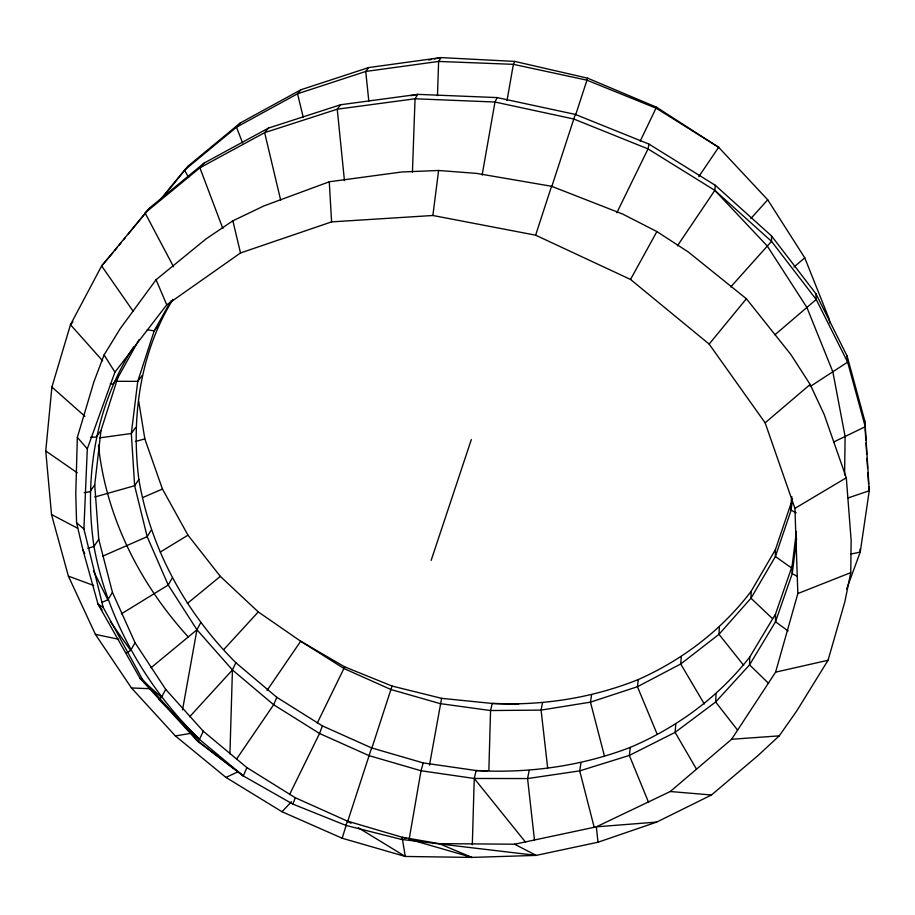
<?xml version="1.0" encoding="UTF-8"?>
<svg xmlns="http://www.w3.org/2000/svg" width="915" height="915" viewBox="0 0 915 915"><rect width="100%" height="100%" fill="white"/><g stroke="black" fill="none" stroke-linecap="round" stroke-linejoin="round"><path stroke-width="1.37" d="M139.034 339.637L117.783 377.872L100.959 430.576L94.725 484.927L98.751 539.347L112.453 592.382L135.065 642.765L165.684 689.361L203.302 731.245L246.878 767.594L295.293 797.743L347.425 821.11L402.097 837.236L439.131 843.641L514.63 844.213L536.19 855.388L401.479 839.432L345.996 825.433L292.892 804.113L243.321 775.931L197.674 741.31L140.075 678.381L98.042 604.175L82.888 549.732L76.585 522.774L75.773 493.906L77.34 437.37L93.959 381.692L104.093 354.917L120.14 328.76L156.065 279.738L206.069 238.895L232.856 220.812L264.092 205.852L329.274 181.788L401.754 171.986L438.605 170.487L476.452 173.381L551.551 186.271L622.726 214.087L656.89 231.575L688.217 251.922L746.388 298.759L790.777 354.402L810.152 384.46L824.209 414.575L846.306 477.779L851.156 540.559L850.744 572.641L844.865 601.738L828.052 660.275L796.816 710.818L779.248 735.866L757.666 755.847L711.481 794.986L656.684 822.093L598.01 842.223L536.19 855.388L471.946 857.412L405.288 856.463L342.187 838.243L281.992 811.731L225.971 777.43L175.383 735.935L131.451 687.954L95.4 634.358L68.385 576.141L51.514 514.527L45.75 450.958L51.903 387.056L70.478 324.699L101.634 265.933L149.717 207.877L204.205 163.019L268.53 128.066L340.609 104.756L417.835 94.359L497.142 97.585L575.295 114.409L648.998 144.113L715.267 185.287L771.539 235.944L771.528 241.354L816.214 299.479L847.633 362.134L865.27 426.722L869.25 490.772L860.237 552.1L846.627 589.043M844.602 474.988L845.105 436.478L832.833 371.787L806.893 307.451L767.308 246.066L714.821 190.366L648.026 148.916L573.739 118.996L494.981 102.034L415.044 98.774L337.246 109.205L264.652 132.652L199.893 167.811L145.062 212.921L173.553 266.78M796.427 531.432L792.104 566.213L775.497 614.091L749.728 657.05L749.568 664.862L715.656 701.999L675.11 732.366L629.337 755.424L579.71 770.876L527.578 778.562L474.256 778.471L421.014 770.75L369.054 755.641L319.552 733.487L273.654 704.733L232.433 669.94L196.954 629.772L168.223 585.028L147.166 536.659L134.642 485.728L131.325 433.493L137.753 381.361L154.2 330.853L170.876 301.012M791.841 496.559L790.983 503.616L775.382 549.743L751.124 591.307L750.975 598.227L718.996 634.312L680.714 663.993L637.435 686.719L590.45 702.148L541.074 710.097L490.554 710.543L440.104 703.612L390.899 689.51L344.063 668.568L300.692 641.232L258.282 611.929L220.321 576.381L187.987 535.172L162.447 489.045L144.833 438.914L138.703 401.25M472.312 844.728L474.256 778.471L476.155 770.544C528.573 773.507 581.174 766.198 630.286 747.395C676.928 727.574 718.447 697.081 749.728 657.05M488.862 770.51L490.554 710.543L492.259 703.452C542.069 705.82 591.925 698.156 638.27 679.559C682.59 659.887 721.741 629.989 751.124 591.307M229.928 753.823L232.433 669.94L235.864 662.712C186.054 612.993 150.586 549.114 138.851 479.426C131.074 417.903 139.892 352.641 172.992 299.365M437.473 95.595L438.628 61.431L441.053 57.588L514.79 61.419L587.613 78.164L656.501 107.204L718.652 147.292L767.719 199.813L804.765 257.847L829.104 318.866L829.894 323.064M412.436 172.157L415.044 98.774L417.835 94.359L410.892 95.698M246.878 767.594L243.321 775.931L198.464 741.425L142.443 679.307L103.166 607.297L83.906 528.984L87.302 448.83L114.935 372.142L166.747 304.832L240.519 252.952L331.585 221.888L432.875 215.494L535.63 235.178L630.526 279.452L709.148 344.097L765.134 422.822L794.929 508.374L797.846 593.561L775.6 672.148L731.611 739.274L670.26 791.521L596.34 826.828L514.63 844.213M716.045 694.062L715.656 701.999L737.536 730.044M719.35 627.278L718.996 634.312L743.701 665.354M675.773 724.36L675.11 732.366L696.509 769.206M681.298 656.879L680.714 663.993L704.31 703.978M677.386 245.895L714.821 190.366L715.267 185.287M630.286 747.395L629.337 755.424L648.632 802.489M638.27 679.559L637.435 686.719L657.039 733.876M792.481 498.858L791.098 510.193L775.394 556.514L750.975 598.227L772.615 618.746M796.599 538.729L792.241 573.671L775.508 621.743L749.568 664.862L768.669 683.448M432.875 215.494L438.605 170.487M580.956 762.847L579.71 770.876L594.144 827.137M591.57 694.977L590.45 702.148L604.472 756.099M409.348 838.163L421.014 770.75L423.233 762.916L476.155 770.544L487.272 770.888M429.49 765.134L441.602 698.339L492.259 703.452L518.736 704.093M482.125 175.074L494.981 102.034L497.142 97.585M507.024 100.57L513.372 64.336L514.79 61.419M182.52 709.914L196.954 629.772L200.637 622.749M529.156 770.556L527.578 778.562L534.463 840.016M542.481 702.949L541.074 710.097L547.639 767.696M648.998 144.113L648.026 148.916L616.836 212.783M656.501 107.204L640.168 141.207M401.479 839.432L402.097 837.236L406.214 838.426M342.187 838.243L346.282 824.85M551.654 186.969L575.295 114.409M575.535 115.244L587.613 78.164M347.563 821.807L371.604 747.921L322.412 725.904L276.81 697.322L235.864 662.712M371.684 748.687L392.043 686.044L441.602 698.339M535.63 235.178L551.551 186.271M345.996 825.433L347.425 821.11L351.04 823.317M431.148 560.392L471.339 439.566M292.892 804.113L295.293 797.743M322.412 725.904L319.552 733.487L289.506 794.643M267.066 690.402L300.692 641.232L344.703 666.863L317.231 723.125M276.81 697.322L273.654 704.733L236.699 758.867M198.464 741.425L197.674 741.31L199.436 739.377L203.302 731.245M243.321 775.931L199.436 739.377L158.89 699.472L161.532 697.276L165.684 689.361M630.526 279.452L656.89 231.575M133.59 346.934C95.457 405.471 83.825 477.962 93.982 546.472C107.478 620.176 146.194 687.176 199.436 739.377M126.51 653.013L130.662 650.428L135.065 642.765M172.123 578.234L168.223 585.028L121.386 613.851M101.714 602.527L107.844 599.783L112.453 592.382M151.25 530.094L147.166 536.659L102.88 556.103M98.751 539.347L93.982 546.472L87.817 548.291M138.851 479.426L134.642 485.728L94.691 497.039M698.82 176.606L718.652 147.292L656.284 108.256L586.927 80.165L513.372 64.336L438.628 61.431L365.737 71.462L297.535 93.776L236.493 127.185L184.567 170.064L161.177 198.566M94.725 484.927L89.853 491.767L84.226 492.625M135.626 427.454L131.325 433.493L99.929 437.828M100.959 430.576L96.052 437.13L90.711 437.198M142.077 375.585L137.753 381.361L116.377 381.281M340.609 104.756L337.246 109.205L344.452 180.678M434.168 58.949L441.053 57.588L368.676 67.561L365.737 71.462L368.825 101.176M117.783 377.872L112.922 384.14L110.223 383.785M158.467 325.34L154.2 330.853L147.258 329.812M112.82 252.906L101.634 265.933L133.098 311.146M114.615 250.71L117.314 247.416M119.122 245.22L120.917 243.024M123.617 239.73L125.412 237.534M128.111 234.229L149.717 207.877M160.903 199.436L188.65 165.626L240.268 122.987L300.932 89.762L368.676 67.561M709.148 344.097L746.388 298.759M268.53 128.066L264.652 132.652L280.665 200.133M300.932 89.762L297.535 93.776L303.185 117.051M72.983 321.874L70.478 324.699L102.64 360.853M730.765 286.933L771.528 241.354L714.821 190.366M750.803 218.605L767.719 199.813M204.205 163.019L199.893 167.811L222.848 228.487M240.268 122.987L236.493 127.185L242.589 142.946M189.68 716.742L232.433 669.94M224.083 649.227L258.282 611.929M188.65 165.626L184.567 170.064L188.639 177.556M281.992 811.731L291.496 801.734M774.902 334.81L816.214 299.479L815.894 293.704L771.539 235.944M765.134 422.822L810.152 384.46M793.968 266.997L804.765 257.847M150.975 667.767L196.954 629.772M187.312 603.488L220.321 576.381M810.118 386.576L847.633 362.134L847.084 355.992L815.894 293.704M160.297 552.042L187.987 535.172M794.929 508.374L846.306 477.779M833.576 442.059L865.27 426.722L864.606 420.225L847.084 355.992M225.971 777.43L238.266 771.642M142.797 497.52L162.447 489.045M797.846 593.561L850.744 572.641M848.216 497.897L869.25 490.772L868.838 486.688M135.374 441.499L144.833 438.914M775.6 672.148L828.052 660.275M850.63 554.09L860.237 552.1L859.997 549.263M428.643 60.035L431.411 59.486M175.383 735.935L190.732 733.361M656.684 822.093L596.34 826.828L598.01 842.223M731.611 739.274L779.248 735.866M131.451 687.954L149.991 688.721M670.26 791.521L711.481 794.986M466.353 856.6L471.946 857.412L439.131 843.641M95.4 634.358L118.653 639.276M408.948 839.215L471.946 857.412M371.604 747.921L423.233 762.916M68.385 576.141L93.753 585.497M142.443 679.307L140.075 678.381L161.532 697.276M344.703 666.863L392.043 686.044M796.176 512.777L791.098 510.193L790.983 503.616M51.514 514.527L77.615 528.241M797.251 576.347L792.241 573.671L792.104 566.213M103.166 607.297L98.042 604.175L102.125 609.95M358.28 827.732L405.288 856.463L402.325 838.609M45.75 450.958L77.237 472.792M791.555 567.963L775.394 556.514L775.382 549.743M788.078 630.961L775.508 621.743L775.497 614.091M76.585 522.774L83.906 528.984M51.903 387.056L84.958 416.382M77.34 437.37L87.302 448.83M474.256 778.471L525.565 842.2M188.261 636.954C139.881 583.884 105.991 517.009 98.42 445.125M110.28 621.514L130.662 650.428M104.093 354.917L114.935 372.142M82.888 549.732L84.752 553.495M93.49 571.006L107.844 599.783M156.065 279.738L166.747 304.832M232.856 220.812L240.519 252.952M864.606 420.225L864.961 425.898M865.133 428.723L865.842 440.058M866.013 442.894L866.722 454.217M866.985 458.472L867.603 468.377M867.866 472.632L868.575 483.955M329.274 181.788L331.585 221.888"/></g></svg>
